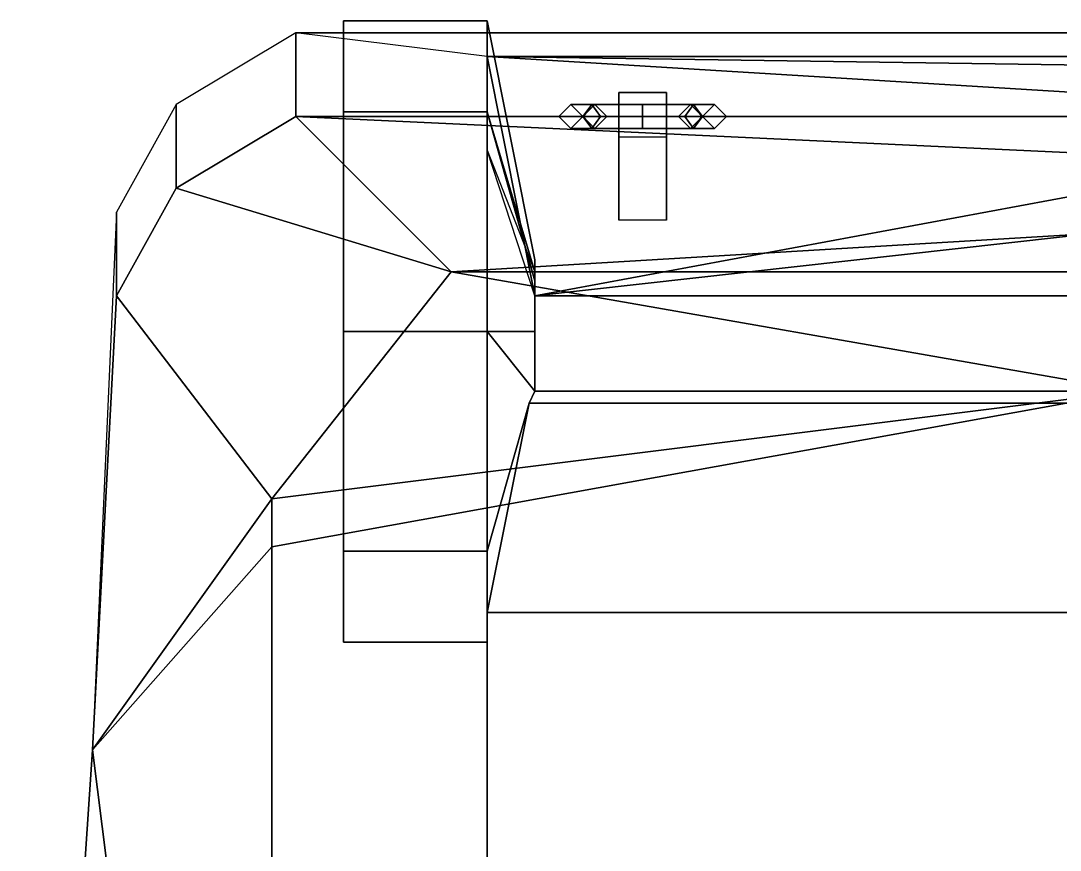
# Model space of a CAD drawing. Extents: x -1.06 to 1.04, y -2.46 to 2.91.
# Drawn here: x -1.04 to -0.171, y 1.776 to 2.47 of the extents above; entities that cross this region are included whole.
import ezdxf

# ---------------------------------------------------------------- set-up
doc = ezdxf.new("R2010")
doc.units = 0
doc.layers.get('0').update_dxf_attribs({"linetype": 'CONTINUOUS'})

msp = doc.modelspace()

# ---------------------------------------------------------------- linework, layer by layer
for points in [[(-0.65, 2.39385, 0.65385), (-0.65, 2.47, 0.47), (-0.77, 2.47, 0.47), (-0.77, 2.39385, 0.65385)], [(-0.65, 2.47, 0.47), (-0.65, 2.39385, 0.28615), (-0.77, 2.39385, 0.28615), (-0.77, 2.47, 0.47)], [(-0.65, 2.39385, 0.28615), (-0.65, 2.47, 0.47), (-0.61, 2.27, 0.47), (-0.61, 2.25243, 0.42757)], [(-0.65, 2.47, 0.47), (-0.65, 2.39385, 0.65385), (-0.61, 2.26003, 0.49406), (-0.61, 2.27, 0.47)], [(-0.91, 2.4, 0.97), (-0.91, 2.33, 1.11), (-0.81, 2.39, 1.11), (-0.81, 2.46, 0.97)], [(-0.65, 2.44, 0.97), (-0.81, 2.46, 0.97), (0.81, 2.46, 0.97), (0.65, 2.44, 0.97)], [(-0.81, 2.46, 0.97), (-0.81, 2.39, 1.11), (0.81, 2.39, 1.11), (0.81, 2.46, 0.97)], [(-0.65, 2.44, 0.8), (-0.65, 2.44, 0.97), (0.65, 2.44, 0.97), (0.65, 2.44, 0.8)], [(0.18, 2.42824, 0.78), (-0.65, 2.44, 0.8), (0.65, 2.44, 0.8), (0.39, 2.42824, 0.78)], [(-0.65, 2.44, 0.8), (-0.65, 2.44, 0.8), (0.18, 2.42824, 0.78), (0.12, 2.39294, 0.72)], [(-0.61, 2.24, 0.46), (-0.65, 2.44, 0.8), (0.12, 2.39294, 0.72), (0.12, 2.37529, 0.69)], [(-0.65, 2.21, 0.73), (-0.65, 2.44, 0.97), (-0.65, 2.44, 0.8), (-0.65, 2.36183, 0.66711)], [(-0.65, -2.36, 0.97), (-0.65, 2.44, 0.97), (-0.65, 2.21, 0.73), (-0.65, 2.02615, 0.65385)], [(-0.65, 2.36183, 0.66711), (-0.65, 2.44, 0.8), (-0.65, 2.44, 0.8), (-0.61, 2.24, 0.46)], [(-0.54, 2.41, 0.66), (-0.54, 2.41, 0.63), (-0.54, 2.38, 0.61), (-0.54, 2.39, 0.68)], [(-0.54, 2.41, 0.63), (-0.5, 2.41, 0.63), (-0.5, 2.38, 0.61), (-0.54, 2.38, 0.61)], [(-0.54, 2.41, 0.66), (-0.5, 2.41, 0.66), (-0.5, 2.41, 0.63), (-0.54, 2.41, 0.63)], [(-0.54, 2.39, 0.68), (-0.5, 2.39, 0.68), (-0.5, 2.41, 0.66), (-0.54, 2.41, 0.66)], [(-0.5, 2.41, 0.63), (-0.5, 2.41, 0.66), (-0.5, 2.39, 0.68), (-0.5, 2.38, 0.61)], [(-0.96, 2.31, 0.97), (-0.96, 2.24, 1.11), (-0.91, 2.33, 1.11), (-0.91, 2.4, 0.97)], [(-0.56243, 2.4, 0.47757), (-0.5695, 2.39, 0.4705), (-0.59, 2.39, 0.52), (-0.58, 2.4, 0.52)], [(-0.58, 2.4, 0.52), (-0.59, 2.39, 0.52), (-0.57, 2.39, 0.56828), (-0.56243, 2.4, 0.56243)], [(-0.55536, 2.39, 0.48464), (-0.56243, 2.4, 0.47757), (-0.58, 2.4, 0.52), (-0.57, 2.39, 0.52)], [(-0.57, 2.39, 0.52), (-0.58, 2.4, 0.52), (-0.56243, 2.4, 0.56243), (-0.55536, 2.39, 0.55536)], [(-0.56243, 2.4, 0.56243), (-0.57, 2.39, 0.56828), (-0.57, 2.39, 0.56828), (-0.56, 2.4, 0.56343)], [(-0.56, 2.4, 0.56343), (-0.57, 2.39, 0.56828), (-0.57, 2.39, 0.66), (-0.56, 2.4, 0.65)], [(-0.56, 2.4, 0.65), (-0.57, 2.39, 0.66), (-0.54, 2.39, 0.66), (-0.54, 2.4, 0.65)], [(-0.52, 2.4, 0.46), (-0.52, 2.39, 0.45), (-0.5695, 2.39, 0.4705), (-0.56243, 2.4, 0.47757)], [(-0.52, 2.39, 0.47), (-0.52, 2.4, 0.46), (-0.56243, 2.4, 0.47757), (-0.55536, 2.39, 0.48464)], [(-0.55536, 2.39, 0.55536), (-0.56243, 2.4, 0.56243), (-0.56, 2.4, 0.56343), (-0.55, 2.39, 0.55757)], [(-0.55, 2.39, 0.55757), (-0.56, 2.4, 0.56343), (-0.56, 2.4, 0.65), (-0.55, 2.39, 0.64)], [(-0.55, 2.39, 0.64), (-0.56, 2.4, 0.65), (-0.54, 2.4, 0.65), (-0.54, 2.39, 0.64)], [(-0.47757, 2.4, 0.47757), (-0.4705, 2.39, 0.4705), (-0.52, 2.39, 0.45), (-0.52, 2.4, 0.46)], [(-0.48464, 2.39, 0.48464), (-0.47757, 2.4, 0.47757), (-0.52, 2.4, 0.46), (-0.52, 2.39, 0.47)], [(-0.48, 2.4, 0.65), (-0.49, 2.39, 0.64), (-0.5, 2.39, 0.64), (-0.5, 2.4, 0.65)], [(-0.47, 2.39, 0.66), (-0.48, 2.4, 0.65), (-0.5, 2.4, 0.65), (-0.5, 2.39, 0.66)], [(-0.48, 2.4, 0.56343), (-0.49, 2.39, 0.55757), (-0.49, 2.39, 0.64), (-0.48, 2.4, 0.65)], [(-0.49, 2.39, 0.55757), (-0.48, 2.4, 0.56343), (-0.47757, 2.4, 0.56243), (-0.48464, 2.39, 0.55536)], [(-0.47, 2.39, 0.52), (-0.46, 2.4, 0.52), (-0.47757, 2.4, 0.47757), (-0.48464, 2.39, 0.48464)], [(-0.48464, 2.39, 0.55536), (-0.47757, 2.4, 0.56243), (-0.46, 2.4, 0.52), (-0.47, 2.39, 0.52)], [(-0.47757, 2.4, 0.56243), (-0.48, 2.4, 0.56343), (-0.47, 2.39, 0.56828), (-0.47757, 2.4, 0.56243)], [(-0.47, 2.39, 0.56828), (-0.48, 2.4, 0.56343), (-0.48, 2.4, 0.65), (-0.47, 2.39, 0.66)], [(-0.46, 2.4, 0.52), (-0.45, 2.39, 0.52), (-0.4705, 2.39, 0.4705), (-0.47757, 2.4, 0.47757)], [(-0.47757, 2.4, 0.56243), (-0.47, 2.39, 0.56828), (-0.45, 2.39, 0.52), (-0.46, 2.4, 0.52)], [(-0.65, 2.21, 0.73), (-0.65, 2.39385, 0.65385), (-0.77, 2.39385, 0.65385), (-0.77, 2.21, 0.73)], [(-0.65, 2.39385, 0.28615), (-0.65, 2.21, 0.21), (-0.77, 2.21, 0.21), (-0.77, 2.39385, 0.28615)], [(-0.65, 2.21, 0.21), (-0.65, 2.39385, 0.28615), (-0.61, 2.25243, 0.42757), (-0.61, 2.21, 0.41)], [(-0.65, 2.39385, 0.65385), (-0.65, 2.36183, 0.66711), (-0.61, 2.26003, 0.49406)], [(-0.91, 2.33, 1.11), (-0.68, 2.26, 1.31), (-0.68, 2.26, 1.31), (-0.81, 2.39, 1.11)], [(-0.81, 2.39, 1.11), (-0.68, 2.26, 1.31), (0.3, 2.3185, 1.22), (0.3, 2.338, 1.19)], [(-0.81, 2.39, 1.11), (-0.81, 2.39, 1.11), (0.3, 2.338, 1.19), (0.37, 2.39, 1.11)], [(-0.5695, 2.39, 0.4705), (-0.56243, 2.38, 0.47757), (-0.58, 2.38, 0.52), (-0.59, 2.39, 0.52)], [(-0.59, 2.39, 0.52), (-0.58, 2.38, 0.52), (-0.56243, 2.38, 0.56243), (-0.57, 2.39, 0.56828)], [(-0.56243, 2.38, 0.47757), (-0.55536, 2.39, 0.48464), (-0.57, 2.39, 0.52), (-0.58, 2.38, 0.52)], [(-0.58, 2.38, 0.52), (-0.57, 2.39, 0.52), (-0.55536, 2.39, 0.55536), (-0.56243, 2.38, 0.56243)], [(-0.57, 2.39, 0.56828), (-0.56243, 2.38, 0.56243), (-0.56, 2.38, 0.56343), (-0.57, 2.39, 0.56828)], [(-0.57, 2.39, 0.56828), (-0.56, 2.38, 0.56343), (-0.56, 2.38, 0.65), (-0.57, 2.39, 0.66)], [(-0.57, 2.39, 0.66), (-0.56, 2.38, 0.65), (-0.54, 2.38, 0.65), (-0.54, 2.39, 0.66)], [(-0.52, 2.39, 0.45), (-0.52, 2.38, 0.46), (-0.56243, 2.38, 0.47757), (-0.5695, 2.39, 0.4705)], [(-0.52, 2.38, 0.46), (-0.52, 2.39, 0.47), (-0.55536, 2.39, 0.48464), (-0.56243, 2.38, 0.47757)], [(-0.56243, 2.38, 0.56243), (-0.55536, 2.39, 0.55536), (-0.55, 2.39, 0.55757), (-0.56, 2.38, 0.56343)], [(-0.56, 2.38, 0.56343), (-0.55, 2.39, 0.55757), (-0.55, 2.39, 0.64), (-0.56, 2.38, 0.65)], [(-0.56, 2.38, 0.65), (-0.55, 2.39, 0.64), (-0.54, 2.39, 0.64), (-0.54, 2.38, 0.65)], [(-0.54, 2.39, 0.68), (-0.54, 2.38, 0.61), (-0.54, 2.30311, 0.56728), (-0.54, 2.37279, 0.68574)], [(-0.54, 2.37279, 0.68574), (-0.5, 2.37279, 0.68574), (-0.5, 2.39, 0.68), (-0.54, 2.39, 0.68)], [(-0.4705, 2.39, 0.4705), (-0.47757, 2.38, 0.47757), (-0.52, 2.38, 0.46), (-0.52, 2.39, 0.45)], [(-0.47757, 2.38, 0.47757), (-0.48464, 2.39, 0.48464), (-0.52, 2.39, 0.47), (-0.52, 2.38, 0.46)], [(-0.5, 2.38, 0.61), (-0.5, 2.39, 0.68), (-0.5, 2.37279, 0.68574), (-0.5, 2.30311, 0.56728)], [(-0.49, 2.39, 0.64), (-0.48, 2.38, 0.65), (-0.5, 2.38, 0.65), (-0.5, 2.39, 0.64)], [(-0.48, 2.38, 0.65), (-0.47, 2.39, 0.66), (-0.5, 2.39, 0.66), (-0.5, 2.38, 0.65)], [(-0.49, 2.39, 0.55757), (-0.48, 2.38, 0.56343), (-0.48, 2.38, 0.65), (-0.49, 2.39, 0.64)], [(-0.48, 2.38, 0.56343), (-0.49, 2.39, 0.55757), (-0.48464, 2.39, 0.55536), (-0.47757, 2.38, 0.56243)], [(-0.46, 2.38, 0.52), (-0.47, 2.39, 0.52), (-0.48464, 2.39, 0.48464), (-0.47757, 2.38, 0.47757)], [(-0.47757, 2.38, 0.56243), (-0.48464, 2.39, 0.55536), (-0.47, 2.39, 0.52), (-0.46, 2.38, 0.52)], [(-0.47, 2.39, 0.56828), (-0.48, 2.38, 0.56343), (-0.47757, 2.38, 0.56243), (-0.47, 2.39, 0.56828)], [(-0.48, 2.38, 0.56343), (-0.47, 2.39, 0.56828), (-0.47, 2.39, 0.66), (-0.48, 2.38, 0.65)], [(-0.45, 2.39, 0.52), (-0.46, 2.38, 0.52), (-0.47757, 2.38, 0.47757), (-0.4705, 2.39, 0.4705)], [(-0.47, 2.39, 0.56828), (-0.47757, 2.38, 0.56243), (-0.46, 2.38, 0.52), (-0.45, 2.39, 0.52)], [(-0.61, 2.24, 0.46), (-0.61, 2.24, 0.46), (0.12, 2.37529, 0.69), (0.18, 2.32824, 0.61)], [(-0.54, 2.38, 0.61), (-0.5, 2.38, 0.61), (-0.5, 2.30311, 0.56728), (-0.54, 2.30311, 0.56728)], [(-0.96, 2.24, 1.11), (-0.83, 2.07, 1.35), (-0.68, 2.26, 1.31), (-0.91, 2.33, 1.11)], [(-0.61, 2.24, 0.46), (0.18, 2.32824, 0.61), (0.39, 2.32824, 0.61), (0.61, 2.24, 0.46)], [(-0.68, 2.26, 1.31), (-0.68, 2.26, 1.31), (0.37, 2.26, 1.31), (0.3, 2.3185, 1.22)], [(-0.98, 1.86, 0.97), (-0.98, 1.86, 1.11), (-0.96, 2.24, 1.11), (-0.96, 2.31, 0.97)], [(-0.61, 2.24, 0.46), (-0.61, 2.25243, 0.42757), (-0.61, 2.27, 0.47), (-0.61, 2.26003, 0.49406)], [(-0.83, 2.07, 1.35), (-0.83, 2.07, 1.35), (-0.11, 2.16, 1.47), (-0.68, 2.26, 1.31)], [(-0.68, 2.26, 1.31), (-0.11, 2.16, 1.47), (0.11, 2.16, 1.47), (0.68, 2.26, 1.31)], [(-0.61, 2.17993, 0.42246), (-0.61, 2.21, 0.41), (-0.61, 2.25243, 0.42757), (-0.61, 2.24, 0.46)], [(-0.98, 1.86, 1.11), (-0.98, 1.86, 1.11), (-0.83, 2.07, 1.35), (-0.96, 2.24, 1.11)], [(-0.61, 2.16, 0.41), (-0.61, 2.24, 0.46), (0.61, 2.24, 0.46), (0.61, 2.16, 0.41)], [(-0.65, 2.02615, 0.65385), (-0.65, 2.21, 0.73), (-0.77, 2.21, 0.73), (-0.77, 2.02615, 0.65385)], [(-0.65, 2.21, 0.21), (-0.65, 2.02615, 0.28615), (-0.77, 2.02615, 0.28615), (-0.77, 2.21, 0.21)], [(-0.61, 2.16, 0.41), (-0.65, 2.21, 0.21), (-0.61, 2.21, 0.41), (-0.61, 2.17993, 0.42246)], [(-0.65, 2.02615, 0.28615), (-0.65, 2.21, 0.21), (-0.61, 2.16, 0.41), (-0.61497, 2.15, 0.41)], [(-0.83, 2.03, 1.4), (-0.83, 0.67, 1.6), (-0.11, 0.68, 1.69), (-0.11, 2.16, 1.47)], [(-0.83, 2.03, 1.4), (-0.83, 2.03, 1.4), (-0.11, 2.16, 1.47), (-0.83, 2.07, 1.35)], [(-0.61497, 2.15, 0.41), (-0.61, 2.16, 0.41), (0.61, 2.16, 0.41), (0.61497, 2.15, 0.41)], [(-0.61497, 2.15, 0.41), (-0.65, 1.97485, 0.41), (-0.65, 1.97485, 0.41), (-0.65, 2.02615, 0.28615)], [(-0.65, 1.97485, 0.41), (-0.61497, 2.15, 0.41), (0.61497, 2.15, 0.41), (0.65, 1.97485, 0.41)], [(-0.98, 1.86, 1.11), (-0.98, 1.86, 1.11), (-0.83, 2.03, 1.4), (-0.83, 2.07, 1.35)], [(-0.98, 1.86, 1.11), (-0.83, 0.67, 1.6), (-0.83, 0.67, 1.6), (-0.83, 2.03, 1.4)], [(-0.65, 1.95, 0.47), (-0.65, 2.02615, 0.65385), (-0.77, 2.02615, 0.65385), (-0.77, 1.95, 0.47)], [(-0.65, 2.02615, 0.28615), (-0.65, 1.95, 0.47), (-0.77, 1.95, 0.47), (-0.77, 2.02615, 0.28615)], [(-0.65, -2.36, 0.97), (-0.65, -2.36, 0.97), (-0.65, 2.02615, 0.65385), (-0.65, 1.95, 0.47)], [(-0.65, -2.27, 0.41), (-0.65, 1.97485, 0.41), (0.65, 1.97485, 0.41), (0.65, -2.27, 0.41)], [(-0.65, -2.36, 0.97), (-0.65, 1.95, 0.47), (-0.65, 1.97485, 0.41), (-0.65, -2.27, 0.41)], [(-1.04, 0.97, 0.97), (-1.04, 0.97, 1.11), (-0.98, 1.86, 1.11), (-0.98, 1.86, 0.97)], [(-1.04, 0.97, 1.11), (-0.83, 0.67, 1.6), (-0.83, 0.67, 1.6), (-0.98, 1.86, 1.11)]]:
    msp.add_3dface(points)

doc.saveas('drawing.dxf')
